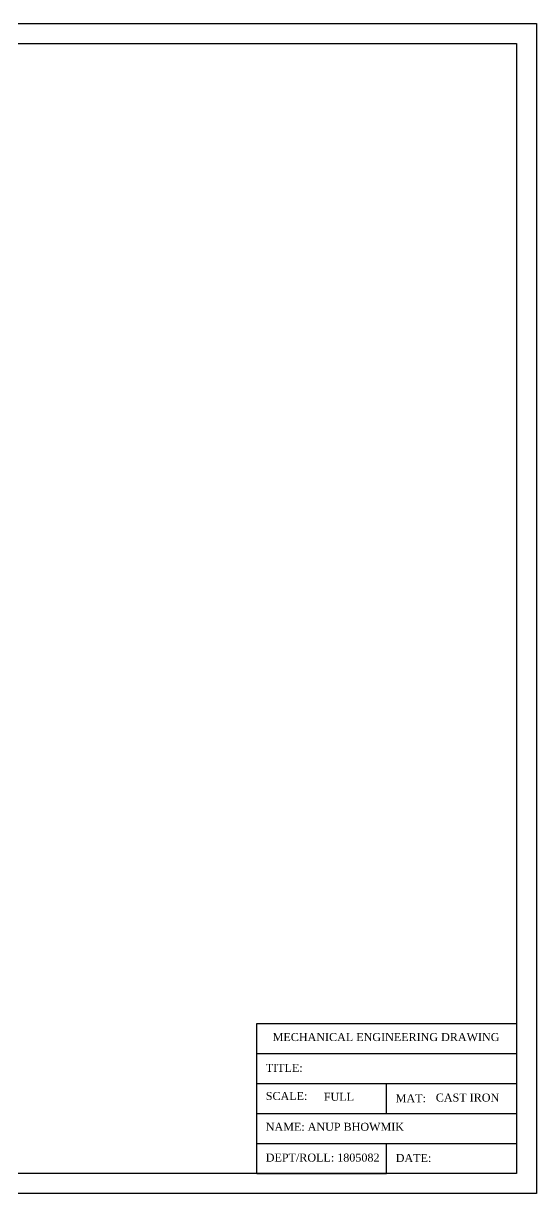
# Model space of a CAD drawing. Header units: millimetres. Extents: x 14 to 738, y -548 to 37.
# Drawn here: x 481 to 738, y -548 to 37 of the extents above; entities that cross this region are included whole.
import ezdxf

# ---------------------------------------------------------------- set-up
doc = ezdxf.new("R2010")
doc.units = ezdxf.units.MM
doc.header["$MEASUREMENT"] = 0
doc.styles.get("Standard").update_dxf_attribs({"font": 'times.ttf', "height": 4})

msp = doc.modelspace()

# ---------------------------------------------------------------- linework, layer by layer
for p, q in [((597.52, -537.96), (597.52, -462.96)), ((597.52, -462.96), (727.52, -462.96)), ((727.52, -462.96), (727.52, -537.96)), ((597.52, -492.96), (597.52, -477.96)), ((597.52, -477.96), (727.52, -477.96)), ((597.52, -507.96), (597.52, -492.96)), ((597.52, -492.96), (727.52, -492.96)), ((662.52, -507.96), (662.52, -492.96)), ((597.52, -522.96), (597.52, -507.96)), ((597.52, -507.96), (727.52, -507.96)), ((597.52, -507.96), (662.52, -507.96)), ((597.52, -537.96), (597.52, -522.96)), ((597.52, -522.96), (727.52, -522.96)), ((662.52, -537.96), (662.52, -522.96)), ((727.52, -537.96), (597.52, -537.96)), ((597.52, -537.96), (662.52, -537.96)), ((597.52, -537.96), (662.52, -537.96))]:
    msp.add_line(p, q)
for points in [[(13.52, 37.04), (737.52, 37.04), (737.52, -547.96), (13.52, -547.96)], [(23.52, 27.04), (727.52, 27.04), (727.52, -537.96), (23.52, -537.96)]]:
    msp.add_lwpolyline(points, close=True)

# ---------------------------------------------------------------- texts
at = {"char_height": 4, "attachment_point": 1}
for s, insert, width in [('{\\fTimes New Roman|b0|i0|c0|p18;MECHANICAL ENGINEERING DRAWING}', (605.52, -467.7), 130), ('   TITLE:', (597.52, -483.1), 130), ('   SCALE:', (597.52, -497.16), 65), ('FULL', (631.09, -497.58), 31.4362), ('   MAT:', (662.52, -498.31), 65), ('CAST IRON', (687.1, -497.95), 40.4271), ('   NAME: ANUP BHOWMIK', (597.52, -512.56), 130), ('   DEPT/ROLL: 1805082', (597.52, -527.96), 65), ('   DATE:', (662.52, -528.16), 65)]:
    msp.add_mtext(s, dxfattribs=dict(at, insert=insert, width=width))

doc.saveas('drawing.dxf')
